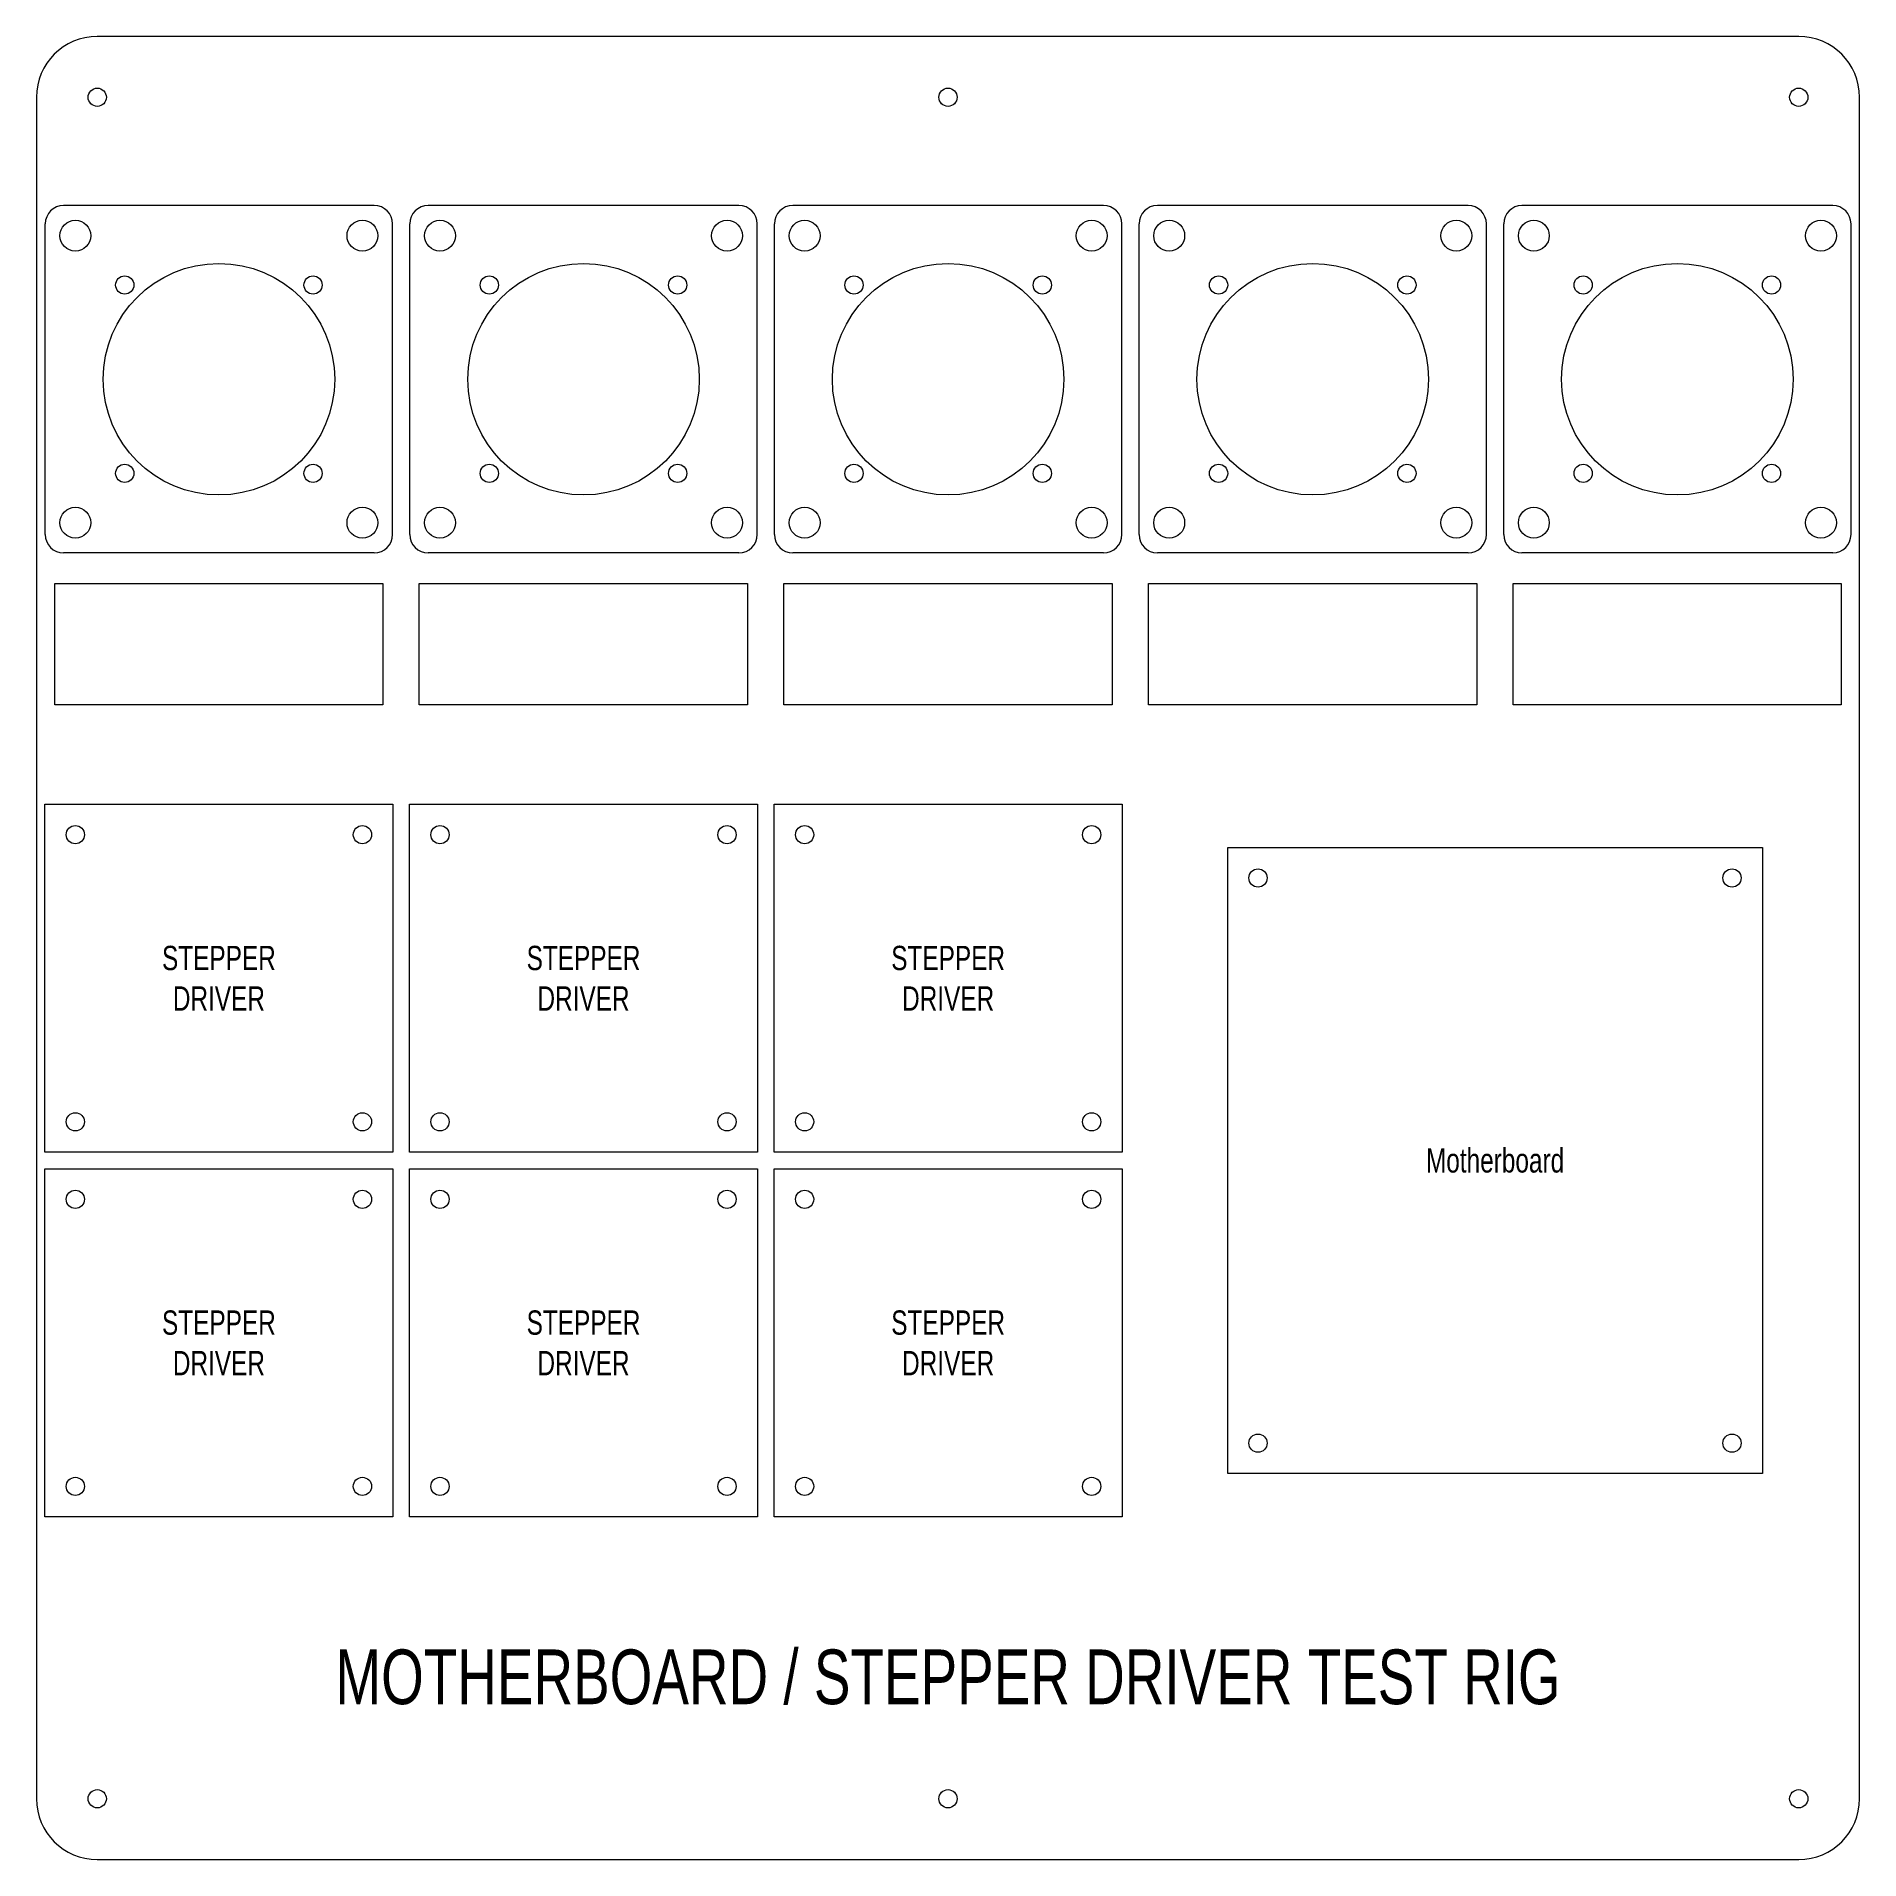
# Model space of a CAD drawing. Header units: millimetres. Extents: x 0 to 300, y 0 to 300.
import ezdxf

# ---------------------------------------------------------------- set-up
doc = ezdxf.new("R2010")
doc.units = ezdxf.units.MM
for name, color, linetype, lineweight, true_color in [('Bottom Layer', 7, 'CONTINUOUS', 0, 0x000000), ('Etch', 1, 'CONTINUOUS', 0, 0xff0000), ('Top Layer', 7, 'CONTINUOUS', 0, 0x000000)]:
    doc.layers.add(name, color=color, linetype=linetype, lineweight=lineweight, true_color=true_color)
doc.styles.get("Standard").update_dxf_attribs({"font": 'txt', "width": 0.75})

msp = doc.modelspace()

# ---------------------------------------------------------------- linework, layer by layer
at = {"layer": 'Bottom Layer'}
for p, q in [((290, 300), (10, 300)), ((0, 290), (0, 10)), ((300, 10), (300, 290)), ((10, 0), (290, 0))]:
    msp.add_line(p, q, dxfattribs=at)
for centre in [(10, 290), (150, 290), (290, 290), (10, 10), (150, 10), (290, 10)]:
    msp.add_circle(centre, 1.5, dxfattribs=at)
for centre, start, end in [((10, 290), 90, 180), ((290, 290), 0, 90), ((10, 10), 180, 270), ((290, 10), 270, 0)]:
    msp.add_arc(centre, 10, start, end, dxfattribs=at)
at = {"layer": 'Etch'}
for p, q in [((55.5975, 272.1725), (4.4475, 272.1725)), ((115.5975, 272.1725), (64.4475, 272.1725)), ((175.5975, 272.1725), (124.4475, 272.1725)), ((235.5975, 272.1725), (184.4475, 272.1725)), ((295.5975, 272.1725), (244.4475, 272.1725)), ((1.4475, 218.0225), (1.4475, 269.1725)), ((58.5975, 218.0225), (58.5975, 269.1725)), ((61.4475, 218.0225), (61.4475, 269.1725)), ((118.5975, 218.0225), (118.5975, 269.1725)), ((121.4475, 218.0225), (121.4475, 269.1725)), ((178.5975, 218.0225), (178.5975, 269.1725)), ((181.4475, 218.0225), (181.4475, 269.1725)), ((238.5975, 218.0225), (238.5975, 269.1725)), ((241.4475, 218.0225), (241.4475, 269.1725)), ((298.5975, 218.0225), (298.5975, 269.1725)), ((55.5975, 215.0225), (4.4475, 215.0225)), ((115.5975, 215.0225), (64.4475, 215.0225)), ((175.5975, 215.0225), (124.4475, 215.0225)), ((235.5975, 215.0225), (184.4475, 215.0225)), ((295.5975, 215.0225), (244.4475, 215.0225)), ((3, 210), (57, 210)), ((3, 190), (3, 210)), ((57, 210), (57, 190)), ((63, 210), (117, 210)), ((63, 190), (63, 210)), ((117, 210), (117, 190)), ((123, 210), (177, 210)), ((123, 190), (123, 210)), ((177, 210), (177, 190)), ((183, 210), (237, 210)), ((183, 190), (183, 210)), ((237, 210), (237, 190)), ((243, 210), (297, 210)), ((243, 190), (243, 210)), ((297, 210), (297, 190)), ((57, 190), (3, 190)), ((117, 190), (63, 190)), ((177, 190), (123, 190)), ((237, 190), (183, 190)), ((297, 190), (243, 190)), ((1.4025, 173.6425), (58.6425, 173.6425)), ((1.4025, 116.4025), (1.4025, 173.6425)), ((58.6425, 173.6425), (58.6425, 116.4025)), ((61.4025, 173.6425), (118.6425, 173.6425)), ((61.4025, 116.4025), (61.4025, 173.6425)), ((118.6425, 173.6425), (118.6425, 116.4025)), ((121.4025, 173.6425), (178.6425, 173.6425)), ((121.4025, 116.4025), (121.4025, 173.6425)), ((178.6425, 173.6425), (178.6425, 116.4025)), ((196.0225, 166.5225), (284.0225, 166.5225)), ((196.0225, 63.5225), (196.0225, 166.5225)), ((284.0225, 166.5225), (284.0225, 63.5225)), ((58.6425, 116.4025), (1.4025, 116.4025)), ((118.6425, 116.4025), (61.4025, 116.4025)), ((178.6425, 116.4025), (121.4025, 116.4025)), ((1.4025, 113.6425), (58.6425, 113.6425)), ((1.4025, 56.4025), (1.4025, 113.6425)), ((58.6425, 113.6425), (58.6425, 56.4025)), ((61.4025, 113.6425), (118.6425, 113.6425)), ((61.4025, 56.4025), (61.4025, 113.6425)), ((118.6425, 113.6425), (118.6425, 56.4025)), ((121.4025, 113.6425), (178.6425, 113.6425)), ((121.4025, 56.4025), (121.4025, 113.6425)), ((178.6425, 113.6425), (178.6425, 56.4025)), ((284.0225, 63.5225), (196.0225, 63.5225)), ((58.6425, 56.4025), (1.4025, 56.4025)), ((118.6425, 56.4025), (61.4025, 56.4025)), ((178.6425, 56.4025), (121.4025, 56.4025))]:
    msp.add_line(p, q, dxfattribs=at)
for centre, start, end in [((4.4475, 269.1725), 90, 180), ((55.5975, 269.1725), 360, 90), ((64.4475, 269.1725), 90, 180), ((115.5975, 269.1725), 360, 90), ((124.4475, 269.1725), 90, 180), ((175.5975, 269.1725), 360, 90), ((184.4475, 269.1725), 90, 180), ((235.5975, 269.1725), 360, 90), ((244.4475, 269.1725), 90, 180), ((295.5975, 269.1725), 360, 90), ((4.4475, 218.0225), 180, 270), ((55.5975, 218.0225), 270, 360), ((64.4475, 218.0225), 180, 270), ((115.5975, 218.0225), 270, 360), ((124.4475, 218.0225), 180, 270), ((175.5975, 218.0225), 270, 360), ((184.4475, 218.0225), 180, 270), ((235.5975, 218.0225), 270, 360), ((244.4475, 218.0225), 180, 270), ((295.5975, 218.0225), 270, 360)]:
    msp.add_arc(centre, 3, start, end, dxfattribs=at)
at = {"layer": 'Top Layer'}
for p, q in [((290, 300), (10, 300)), ((0, 290), (0, 10)), ((300, 10), (300, 290)), ((10, 0), (290, 0))]:
    msp.add_line(p, q, dxfattribs=at)
for centre, radius in [((10, 290), 1.5), ((150, 290), 1.5), ((290, 290), 1.5), ((6.4025, 267.2175), 2.54), ((53.6425, 267.2175), 2.54), ((66.4025, 267.2175), 2.54), ((113.6425, 267.2175), 2.54), ((126.4025, 267.2175), 2.54), ((173.6425, 267.2175), 2.54), ((186.4025, 267.2175), 2.54), ((233.6425, 267.2175), 2.54), ((246.4025, 267.2175), 2.54), ((293.6425, 267.2175), 2.54), ((30.0225, 243.5975), 19.05), ((90.0225, 243.5975), 19.05), ((150.0225, 243.5975), 19.05), ((210.0225, 243.5975), 19.05), ((270.0225, 243.5975), 19.05), ((14.5275, 259.0925), 1.5), ((45.5175, 259.0925), 1.5), ((74.5275, 259.0925), 1.5), ((105.5175, 259.0925), 1.5), ((134.5275, 259.0925), 1.5), ((165.5175, 259.0925), 1.5), ((194.5275, 259.0925), 1.5), ((225.5175, 259.0925), 1.5), ((254.5275, 259.0925), 1.5), ((285.5175, 259.0925), 1.5), ((14.5275, 228.1025), 1.5), ((45.5175, 228.1025), 1.5), ((74.5275, 228.1025), 1.5), ((105.5175, 228.1025), 1.5), ((134.5275, 228.1025), 1.5), ((165.5175, 228.1025), 1.5), ((194.5275, 228.1025), 1.5), ((225.5175, 228.1025), 1.5), ((254.5275, 228.1025), 1.5), ((285.5175, 228.1025), 1.5), ((6.4025, 219.9775), 2.54), ((53.6425, 219.9775), 2.54), ((66.4025, 219.9775), 2.54), ((113.6425, 219.9775), 2.54), ((126.4025, 219.9775), 2.54), ((173.6425, 219.9775), 2.54), ((186.4025, 219.9775), 2.54), ((233.6425, 219.9775), 2.54), ((246.4025, 219.9775), 2.54), ((293.6425, 219.9775), 2.54), ((6.4025, 168.6425), 1.5), ((53.6425, 168.6425), 1.5), ((66.4025, 168.6425), 1.5), ((113.6425, 168.6425), 1.5), ((126.4025, 168.6425), 1.5), ((173.6425, 168.6425), 1.5), ((201.0225, 161.5225), 1.5), ((279.0225, 161.5225), 1.5), ((6.4025, 121.4025), 1.5), ((53.6425, 121.4025), 1.5), ((66.4025, 121.4025), 1.5), ((113.6425, 121.4025), 1.5), ((126.4025, 121.4025), 1.5), ((173.6425, 121.4025), 1.5), ((6.4025, 108.6425), 1.5), ((53.6425, 108.6425), 1.5), ((66.4025, 108.6425), 1.5), ((113.6425, 108.6425), 1.5), ((126.4025, 108.6425), 1.5), ((173.6425, 108.6425), 1.5), ((201.0225, 68.5225), 1.5), ((279.0225, 68.5225), 1.5), ((6.4025, 61.4025), 1.5), ((53.6425, 61.4025), 1.5), ((66.4025, 61.4025), 1.5), ((113.6425, 61.4025), 1.5), ((126.4025, 61.4025), 1.5), ((173.6425, 61.4025), 1.5), ((10, 10), 1.5), ((150, 10), 1.5), ((290, 10), 1.5)]:
    msp.add_circle(centre, radius, dxfattribs=at)
for centre, start, end in [((10, 290), 90, 180), ((290, 290), 0, 90), ((10, 10), 180, 270), ((290, 10), 270, 0)]:
    msp.add_arc(centre, 10, start, end, dxfattribs=at)

# ---------------------------------------------------------------- texts
at = {"layer": 'Etch', "width": 100, "attachment_point": 5}
for s, insert, char_height in [('STEPPER\\PDRIVER', (30.0225, 145.0225), 4), ('STEPPER\\PDRIVER', (90.0225, 145.0225), 4), ('STEPPER\\PDRIVER', (150.0225, 145.0225), 4), ('Motherboard', (240.0225, 115.0225), 4), ('STEPPER\\PDRIVER', (30.0225, 85.0225), 4), ('STEPPER\\PDRIVER', (90.0225, 85.0225), 4), ('STEPPER\\PDRIVER', (150.0225, 85.0225), 4), ('MOTHERBOARD\\~/\\~STEPPER\\~DRIVER\\~TEST\\~RIG', (150, 30), 9)]:
    msp.add_mtext(s, dxfattribs=dict(at, insert=insert, char_height=char_height))

doc.saveas('drawing.dxf')
